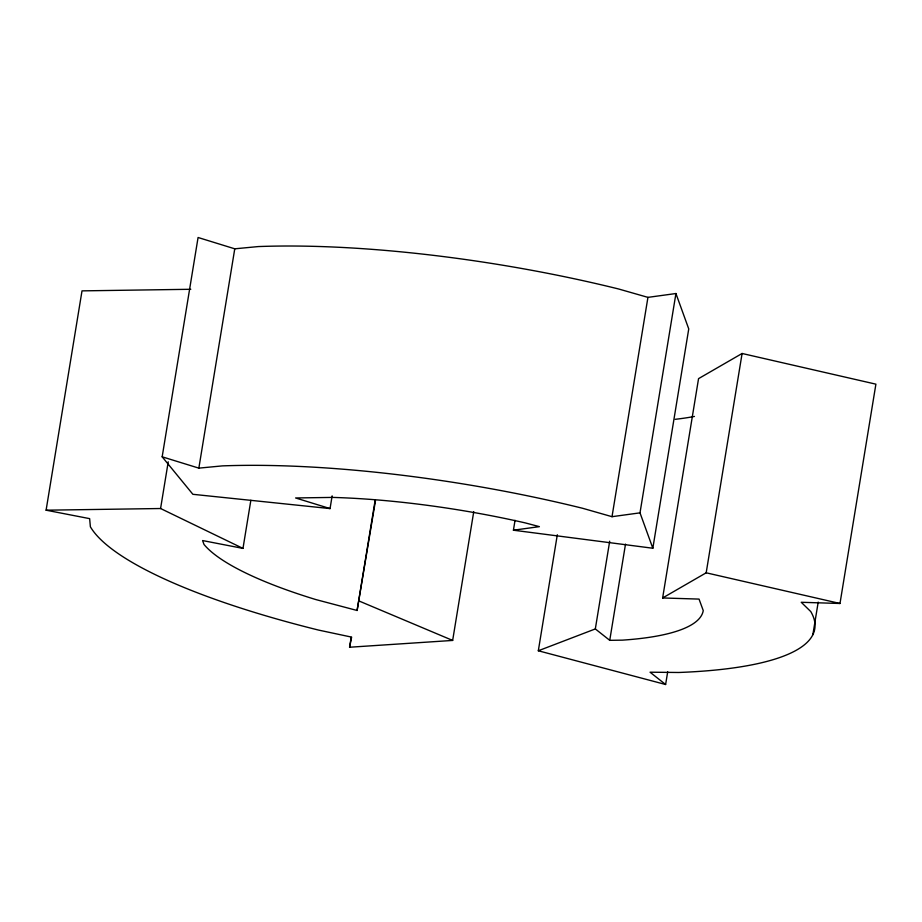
<?xml version="1.0" encoding="UTF-8"?>
<svg xmlns="http://www.w3.org/2000/svg" width="922" height="922" viewBox="0 0 922 922"><rect width="100%" height="100%" fill="white"/><g stroke="black" fill="none" stroke-linecap="round" stroke-linejoin="round"><path stroke-width="1.38" d="M473.747 511.675L452.656 640.433L349.576 647.232L351.639 637.125L318.563 630.083A369.042 86.149 9.3 0 1 90.379 526.785L89.641 518.637L46.1 510.189L82.012 290.868L190.796 289.278M332.139 495.863L330.053 508.587L192.882 494.307L162.168 456.816L198.08 237.496L234.764 248.813L258.31 246.566A369.042 86.149 9.3 0 1 618.501 288.955L647.936 297.368L675.93 293.53L688.746 328.923L652.834 548.244L513.427 530.208L515.041 520.296M250.853 500.289L242.982 548.406L160.578 508.518L168.23 461.83M162.168 456.816L198.852 468.134L234.764 248.813M349.576 647.232L351.19 637.333M242.982 548.406L202.586 540.557L204.016 544.476A256.028 59.769 9.3 0 0 315.877 599.577L357.102 610.479L375.173 500.116M357.102 610.479L375.496 500.531M667.701 671.769L665.615 684.504L538.321 650.771L557.314 534.748M198.852 468.134L222.386 465.887A369.042 86.149 9.3 0 1 582.589 508.276L612.012 516.689L647.936 297.368M538.321 650.771L595.324 628.931L609.696 541.202M665.615 684.504L650.068 672.207L678.765 672.484A369.042 86.149 9.3 0 0 810.772 611.574L801.241 602.285L839.988 603.484L875.9 384.163L742.095 353.483L698.553 378.642L662.63 597.963L699.037 599.093L703.244 610.56A256.028 59.769 9.3 0 1 622.408 640.145L609.742 640.329L625.508 544.118M652.834 548.244L640.006 512.851L675.93 293.53M662.63 597.963L706.183 572.804L742.095 353.483M812.87 634.67L818.206 602.124M513.427 530.208L539.393 526.646L525.298 522.912A256.028 59.769 9.3 0 0 332.612 497.407L295.593 497.961L330.053 508.587M612.012 516.689L640.006 512.851M46.1 510.189L160.578 508.518M706.183 572.804L839.988 603.484M359.038 600.994L452.656 640.433M595.324 628.931L609.742 640.329M694.439 416.444A256.028 59.769 9.3 0 1 675.273 419.303"/></g></svg>
